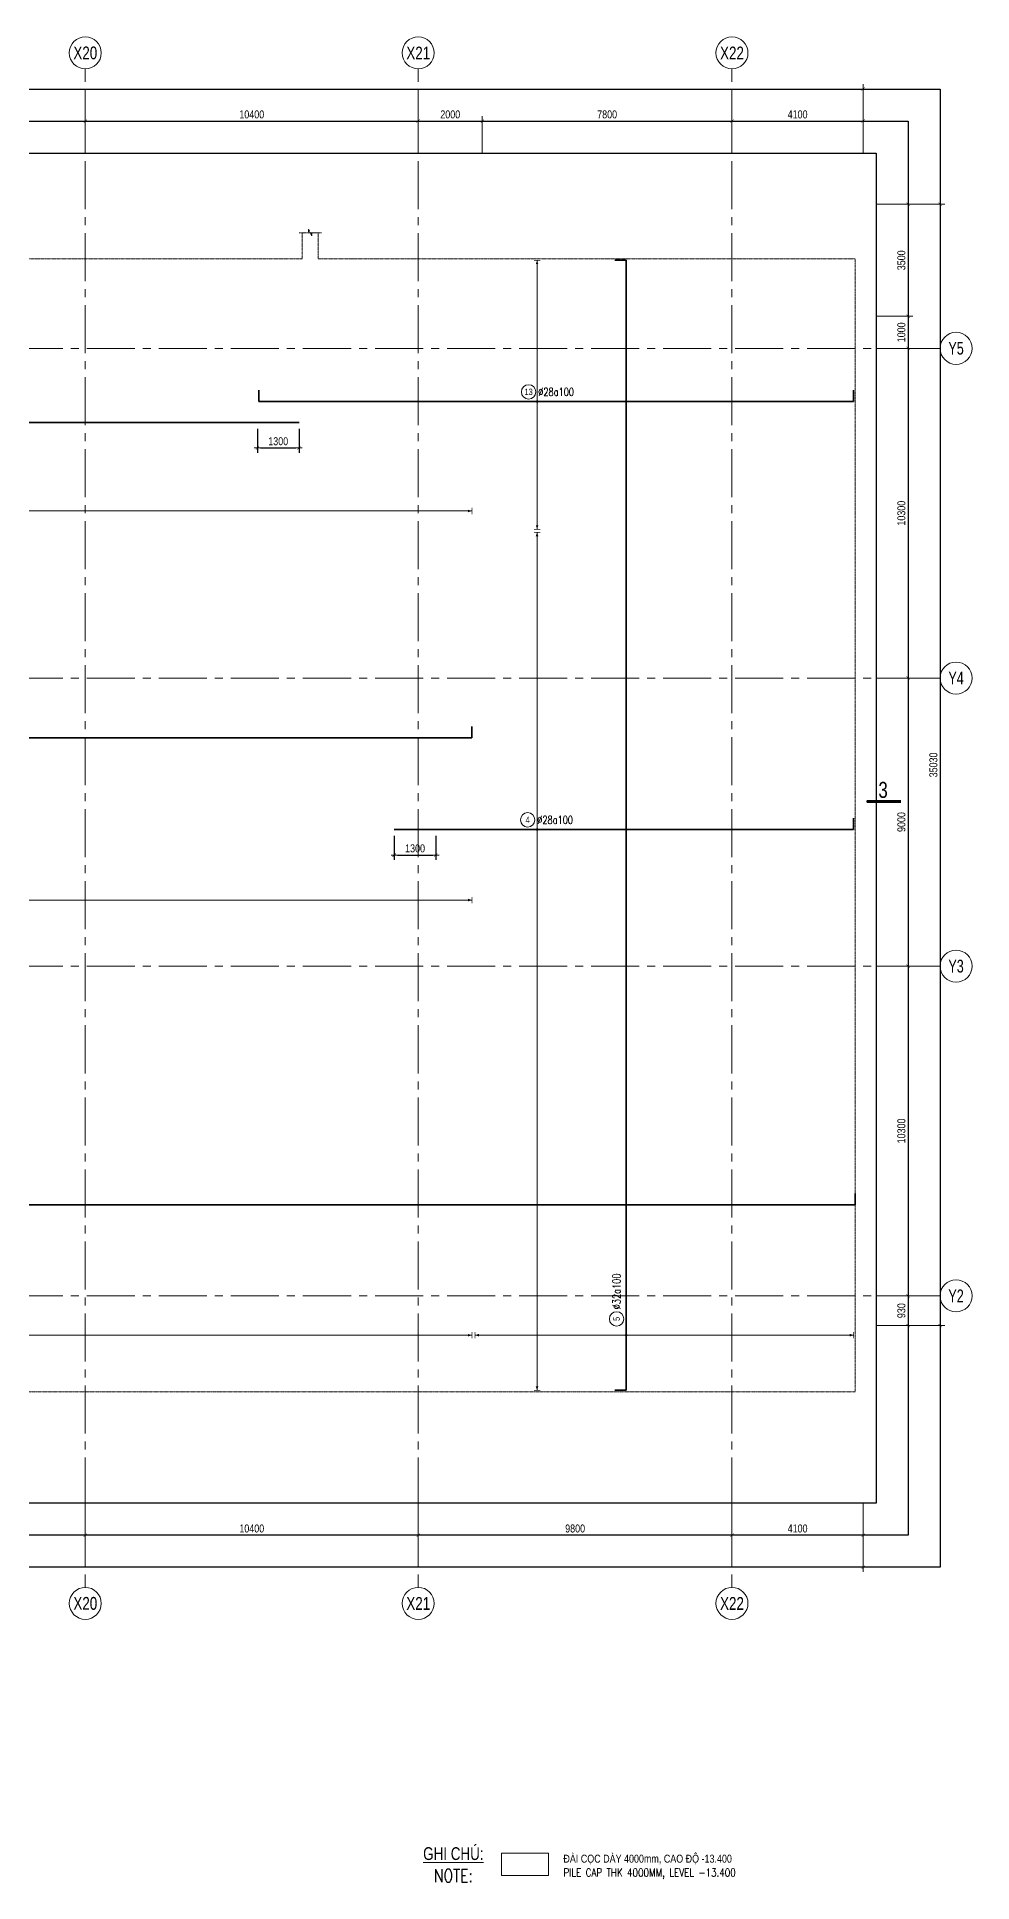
# Model space of a CAD drawing. Header units: millimetres. Extents: x -134772 to 596971, y -129535 to 35703.
# Drawn here: x 293901 to 323113, y -45943 to 11704 of the extents above; entities that cross this region are included whole.
import ezdxf
from ezdxf.enums import TextEntityAlignment as Align

# ---------------------------------------------------------------- set-up
doc = ezdxf.new("R2010")
doc.units = ezdxf.units.MM
doc.header["$MEASUREMENT"] = 0
for name, pattern in [('DASHED2', [0.375, 0.25, -0.125]), ('HIDDEN', [0.375, 0.25, -0.125]), ('POD_Grid$0$CENTER2', [1.125, 0.75, -0.125, 0.125, -0.125])]:
    doc.linetypes.add(name, pattern=pattern)
doc.layers.get('Defpoints').update_dxf_attribs({"color": 252})
for name, color, linetype, lineweight in [('NDC_S_ANNO', 7, 'Continuous', 20), ('NDC_S_CONTINUOUS', 3, 'Continuous', 20), ('NDC_S_DIM', 1, 'Continuous', 9), ('NDC_S_ENG TITLE', 3, 'Continuous', 20), ('NDC_S_REBAR', 4, 'Continuous', 35), ('NDC_S_SLAB', 2, 'Continuous', 18), ('NDC_S_TEXT SYMBOL', 7, 'Continuous', 20), ('NDC_S_VN TEXT', 7, 'Continuous', 9), ('NDC_S_VN TITLE', 6, 'Continuous', 9), ('POD_Grid$0$NDC_S_AXIS', 5, 'POD_Grid$0$CENTER2', 13), ('POD_Grid$0$NDC_S_SYMBOL', 1, 'Continuous', 15), ('POD_Grid$0$NDC_S_TEXT SYMBOL', 7, 'Continuous', 20)]:
    doc.layers.add(name, color=color, linetype=linetype, lineweight=lineweight)
doc.styles.add('ARIAL', font='arial.ttf', dxfattribs={"width": 0.8})
doc.styles.add('NDC_ANNO', font='', dxfattribs={"width": 0.8})
doc.styles.add('NDC_ARIAL', font='arial.ttf', dxfattribs={"width": 0.8})
doc.styles.add('NDC_EN TXT', font='romans.shx', dxfattribs={"width": 0.8})
doc.styles.add('NDC_ROMANS', font='romans.shx', dxfattribs={"width": 0.8})
doc.styles.add('POD_Grid$0$NDC_ANNO', font='', dxfattribs={"width": 0.8})
doc.styles.get('NDC_ANNO').set_extended_font_data('Dotum')
doc.styles.get('POD_Grid$0$NDC_ANNO').set_extended_font_data('Dotum')
doc.dimstyles.new('NDC_1-100', dxfattribs={"dimscale": 100, "dimtxt": 2.5, "dimasz": 1, "dimexe": 1.5, "dimexo": 0, "dimgap": 0.8, "dimtad": 1, "dimdec": 0, "dimdsep": 46, "dimtxsty": 'NDC_ARIAL', "dimblk": 'DIMMARK', "dimcen": 49999.938995, "dimdle": 1.5, "dimclrd": 1, "dimclre": 1, "dimclrt": 3, "dimadec": 0, "dimazin": 0, "dimtfac": 1, "dimtdec": 0, "dimtix": 1, "dimtmove": 2, "dimatfit": 3, "dimfxl": 1, "dimarcsym": 0})

# ---------------------------------------------------------------- blocks, each defined once
blk = doc.blocks.new('*U51')
at = {"layer": 'POD_Grid$0$NDC_S_SYMBOL'}
blk.add_line((0, 5), (0, 9), dxfattribs=at)
blk.add_circle((0, 0), 5, dxfattribs=at)
at = {"layer": 'POD_Grid$0$NDC_S_TEXT SYMBOL', "color": 7, "style": 'POD_Grid$0$NDC_ANNO', "width": 0.8}
blk.add_attdef('GRID', text='', height=4, dxfattribs=at).set_placement((0, 0), align=Align.MIDDLE)
blk = doc.blocks.new('*U52')
at = {"layer": 'POD_Grid$0$NDC_S_SYMBOL'}
blk.add_line((5, 0), (9, 0), dxfattribs=at)
blk.add_circle((0, 0), 5, dxfattribs=at)
at = {"layer": 'POD_Grid$0$NDC_S_TEXT SYMBOL', "color": 7, "style": 'POD_Grid$0$NDC_ANNO', "width": 0.8}
blk.add_attdef('GRID', text='', height=4, rotation=270, dxfattribs=at).set_placement((0, 0), align=Align.MIDDLE)
blk = doc.blocks.new('DIMMARK')
at = {"layer": 'NDC_S_DIM', "color": 1}
blk.add_line((-1.5, 0), (1, 0), dxfattribs=at)
at = {"layer": 'NDC_S_DIM', "color": 2, "const_width": 0.15}
blk.add_lwpolyline([(-0.5, -0.5), (0.5, 0.5)], dxfattribs=at)
blk = doc.blocks.new('*D553')
at = {"layer": 'Defpoints', "color": 0, "transparency": 16777216}
for p in [(29900, -5549), (40300, -5549), (40300, -6549)]:
    blk.add_point(p, dxfattribs=at)
at = {"layer": 'NDC_S_DIM', "color": 1, "lineweight": -2, "transparency": 16777216}
for p, q in [((29900, -5549), (29900, -6699)), ((40300, -5549), (40300, -6699)), ((30000, -6549), (40200, -6549))]:
    blk.add_line(p, q, dxfattribs=at)
at = {"layer": 'NDC_S_DIM', "color": 1, "lineweight": -2, "transparency": 16777216, "xscale": 100, "yscale": 100, "zscale": 100, "rotation": 180}
blk.add_blockref('DIMMARK', (29900, -6549), dxfattribs=at)
at = {"layer": 'NDC_S_DIM', "color": 1, "lineweight": -2, "transparency": 16777216, "xscale": 100, "yscale": 100, "zscale": 100}
blk.add_blockref('DIMMARK', (40300, -6549), dxfattribs=at)
at = {"layer": 'NDC_S_DIM', "color": 3, "transparency": 16777216, "insert": (35100, -6341), "char_height": 250, "attachment_point": 5, "style": 'NDC_ARIAL'}
blk.add_mtext('10400', dxfattribs=at)
blk = doc.blocks.new('*D554')
at = {"layer": 'Defpoints', "color": 0, "transparency": 16777216}
for p in [(40300, -5549), (50700, -5549), (50700, -6549)]:
    blk.add_point(p, dxfattribs=at)
at = {"layer": 'NDC_S_DIM', "color": 1, "lineweight": -2, "transparency": 16777216}
for p, q in [((40300, -5549), (40300, -6699)), ((50700, -5549), (50700, -6699)), ((40400, -6549), (50600, -6549))]:
    blk.add_line(p, q, dxfattribs=at)
at = {"layer": 'NDC_S_DIM', "color": 1, "lineweight": -2, "transparency": 16777216, "xscale": 100, "yscale": 100, "zscale": 100, "rotation": 180}
blk.add_blockref('DIMMARK', (40300, -6549), dxfattribs=at)
at = {"layer": 'NDC_S_DIM', "color": 1, "lineweight": -2, "transparency": 16777216, "xscale": 100, "yscale": 100, "zscale": 100}
blk.add_blockref('DIMMARK', (50700, -6549), dxfattribs=at)
at = {"layer": 'NDC_S_DIM', "color": 3, "transparency": 16777216, "insert": (45500, -6341), "char_height": 250, "attachment_point": 5, "style": 'NDC_ARIAL'}
blk.add_mtext('10400', dxfattribs=at)
blk = doc.blocks.new('*D555')
at = {"layer": 'Defpoints', "color": 0, "transparency": 16777216}
for p in [(50700, -5549), (60500, -5549), (60500, -6549)]:
    blk.add_point(p, dxfattribs=at)
at = {"layer": 'NDC_S_DIM', "color": 1, "lineweight": -2, "transparency": 16777216}
for p, q in [((50700, -5549), (50700, -6699)), ((60500, -5549), (60500, -6699)), ((50800, -6549), (60400, -6549))]:
    blk.add_line(p, q, dxfattribs=at)
at = {"layer": 'NDC_S_DIM', "color": 1, "lineweight": -2, "transparency": 16777216, "xscale": 100, "yscale": 100, "zscale": 100, "rotation": 180}
blk.add_blockref('DIMMARK', (50700, -6549), dxfattribs=at)
at = {"layer": 'NDC_S_DIM', "color": 1, "lineweight": -2, "transparency": 16777216, "xscale": 100, "yscale": 100, "zscale": 100}
blk.add_blockref('DIMMARK', (60500, -6549), dxfattribs=at)
at = {"layer": 'NDC_S_DIM', "color": 3, "transparency": 16777216, "insert": (55600, -6341), "char_height": 250, "attachment_point": 5, "style": 'NDC_ARIAL'}
blk.add_mtext('9800', dxfattribs=at)
blk = doc.blocks.new('*D556')
at = {"layer": 'Defpoints', "color": 0, "transparency": 16777216}
for p in [(60500, -5549), (64600, -5549), (64600, -6549)]:
    blk.add_point(p, dxfattribs=at)
at = {"layer": 'NDC_S_DIM', "color": 1, "lineweight": -2, "transparency": 16777216}
for p, q in [((60500, -5549), (60500, -6699)), ((64600, -5549), (64600, -6699)), ((60600, -6549), (64500, -6549))]:
    blk.add_line(p, q, dxfattribs=at)
at = {"layer": 'NDC_S_DIM', "color": 1, "lineweight": -2, "transparency": 16777216, "xscale": 100, "yscale": 100, "zscale": 100, "rotation": 180}
blk.add_blockref('DIMMARK', (60500, -6549), dxfattribs=at)
at = {"layer": 'NDC_S_DIM', "color": 1, "lineweight": -2, "transparency": 16777216, "xscale": 100, "yscale": 100, "zscale": 100}
blk.add_blockref('DIMMARK', (64600, -6549), dxfattribs=at)
at = {"layer": 'NDC_S_DIM', "color": 3, "transparency": 16777216, "insert": (62550, -6341), "char_height": 250, "attachment_point": 5, "style": 'NDC_ARIAL'}
blk.add_mtext('4100', dxfattribs=at)
blk = doc.blocks.new('*D557')
at = {"layer": 'Defpoints', "color": 0, "transparency": 16777216}
for p in [(0, -5549), (64600, -5549), (64600, -7549)]:
    blk.add_point(p, dxfattribs=at)
at = {"layer": 'NDC_S_DIM', "color": 1, "lineweight": -2, "transparency": 16777216}
for p, q in [((0, -5549), (0, -7699)), ((64600, -5549), (64600, -7699)), ((100, -7549), (64500, -7549))]:
    blk.add_line(p, q, dxfattribs=at)
at = {"layer": 'NDC_S_DIM', "color": 1, "lineweight": -2, "transparency": 16777216, "xscale": 100, "yscale": 100, "zscale": 100, "rotation": 180}
blk.add_blockref('DIMMARK', (0, -7549), dxfattribs=at)
at = {"layer": 'NDC_S_DIM', "color": 1, "lineweight": -2, "transparency": 16777216, "xscale": 100, "yscale": 100, "zscale": 100}
blk.add_blockref('DIMMARK', (64600, -7549), dxfattribs=at)
at = {"layer": 'NDC_S_DIM', "color": 3, "transparency": 16777216, "insert": (32300, -7341), "char_height": 250, "attachment_point": 5, "style": 'NDC_ARIAL'}
blk.add_mtext('64600', dxfattribs=at)
blk = doc.blocks.new('*D562')
at = {"layer": 'Defpoints', "color": 0, "transparency": 16777216}
for p in [(40300, 37630), (29900, 36630), (40300, 36630)]:
    blk.add_point(p, dxfattribs=at)
at = {"layer": 'NDC_S_DIM', "color": 1, "lineweight": -2, "transparency": 16777216}
for p, q in [((29900, 36630), (29900, 37780)), ((30000, 37630), (40200, 37630)), ((40300, 36630), (40300, 37780))]:
    blk.add_line(p, q, dxfattribs=at)
at = {"layer": 'NDC_S_DIM', "color": 1, "lineweight": -2, "transparency": 16777216, "xscale": 100, "yscale": 100, "zscale": 100, "rotation": 180}
blk.add_blockref('DIMMARK', (29900, 37630), dxfattribs=at)
at = {"layer": 'NDC_S_DIM', "color": 1, "lineweight": -2, "transparency": 16777216, "xscale": 100, "yscale": 100, "zscale": 100}
blk.add_blockref('DIMMARK', (40300, 37630), dxfattribs=at)
at = {"layer": 'NDC_S_DIM', "color": 3, "transparency": 16777216, "insert": (35100, 37837), "char_height": 250, "attachment_point": 5, "style": 'NDC_ARIAL'}
blk.add_mtext('10400', dxfattribs=at)
blk = doc.blocks.new('*D563')
at = {"layer": 'Defpoints', "color": 0, "transparency": 16777216}
for p in [(50700, 37630), (40300, 36630), (50700, 36630)]:
    blk.add_point(p, dxfattribs=at)
at = {"layer": 'NDC_S_DIM', "color": 1, "lineweight": -2, "transparency": 16777216}
for p, q in [((40300, 36630), (40300, 37780)), ((40400, 37630), (50600, 37630)), ((50700, 36630), (50700, 37780))]:
    blk.add_line(p, q, dxfattribs=at)
at = {"layer": 'NDC_S_DIM', "color": 1, "lineweight": -2, "transparency": 16777216, "xscale": 100, "yscale": 100, "zscale": 100, "rotation": 180}
blk.add_blockref('DIMMARK', (40300, 37630), dxfattribs=at)
at = {"layer": 'NDC_S_DIM', "color": 1, "lineweight": -2, "transparency": 16777216, "xscale": 100, "yscale": 100, "zscale": 100}
blk.add_blockref('DIMMARK', (50700, 37630), dxfattribs=at)
at = {"layer": 'NDC_S_DIM', "color": 3, "transparency": 16777216, "insert": (45500, 37837), "char_height": 250, "attachment_point": 5, "style": 'NDC_ARIAL'}
blk.add_mtext('10400', dxfattribs=at)
blk = doc.blocks.new('*D564')
at = {"layer": 'Defpoints', "color": 0, "transparency": 16777216}
for p in [(52700, 37630), (50700, 36630), (52700, 36630)]:
    blk.add_point(p, dxfattribs=at)
at = {"layer": 'NDC_S_DIM', "color": 1, "lineweight": -2, "transparency": 16777216}
for p, q in [((50700, 36630), (50700, 37780)), ((50800, 37630), (52600, 37630)), ((52700, 36630), (52700, 37780))]:
    blk.add_line(p, q, dxfattribs=at)
at = {"layer": 'NDC_S_DIM', "color": 1, "lineweight": -2, "transparency": 16777216, "xscale": 100, "yscale": 100, "zscale": 100, "rotation": 180}
blk.add_blockref('DIMMARK', (50700, 37630), dxfattribs=at)
at = {"layer": 'NDC_S_DIM', "color": 1, "lineweight": -2, "transparency": 16777216, "xscale": 100, "yscale": 100, "zscale": 100}
blk.add_blockref('DIMMARK', (52700, 37630), dxfattribs=at)
at = {"layer": 'NDC_S_DIM', "color": 3, "transparency": 16777216, "insert": (51700, 37837), "char_height": 250, "attachment_point": 5, "style": 'NDC_ARIAL'}
blk.add_mtext('2000', dxfattribs=at)
blk = doc.blocks.new('*D565')
at = {"layer": 'Defpoints', "color": 0, "transparency": 16777216}
for p in [(64600, 37630), (60500, 36630), (64600, 36630)]:
    blk.add_point(p, dxfattribs=at)
at = {"layer": 'NDC_S_DIM', "color": 1, "lineweight": -2, "transparency": 16777216}
for p, q in [((60500, 36630), (60500, 37780)), ((60600, 37630), (64500, 37630)), ((64600, 36630), (64600, 37780))]:
    blk.add_line(p, q, dxfattribs=at)
at = {"layer": 'NDC_S_DIM', "color": 1, "lineweight": -2, "transparency": 16777216, "xscale": 100, "yscale": 100, "zscale": 100, "rotation": 180}
blk.add_blockref('DIMMARK', (60500, 37630), dxfattribs=at)
at = {"layer": 'NDC_S_DIM', "color": 1, "lineweight": -2, "transparency": 16777216, "xscale": 100, "yscale": 100, "zscale": 100}
blk.add_blockref('DIMMARK', (64600, 37630), dxfattribs=at)
at = {"layer": 'NDC_S_DIM', "color": 3, "transparency": 16777216, "insert": (62550, 37837), "char_height": 250, "attachment_point": 5, "style": 'NDC_ARIAL'}
blk.add_mtext('4100', dxfattribs=at)
blk = doc.blocks.new('*D566')
at = {"layer": 'Defpoints', "color": 0, "transparency": 16777216}
for p in [(64600, 38630), (0, 36630), (64600, 36630)]:
    blk.add_point(p, dxfattribs=at)
at = {"layer": 'NDC_S_DIM', "color": 1, "lineweight": -2, "transparency": 16777216}
for p, q in [((0, 36630), (0, 38780)), ((100, 38630), (64500, 38630)), ((64600, 36630), (64600, 38780))]:
    blk.add_line(p, q, dxfattribs=at)
at = {"layer": 'NDC_S_DIM', "color": 1, "lineweight": -2, "transparency": 16777216, "xscale": 100, "yscale": 100, "zscale": 100, "rotation": 180}
blk.add_blockref('DIMMARK', (0, 38630), dxfattribs=at)
at = {"layer": 'NDC_S_DIM', "color": 1, "lineweight": -2, "transparency": 16777216, "xscale": 100, "yscale": 100, "zscale": 100}
blk.add_blockref('DIMMARK', (64600, 38630), dxfattribs=at)
at = {"layer": 'NDC_S_DIM', "color": 3, "transparency": 16777216, "insert": (32300, 38837), "char_height": 250, "attachment_point": 5, "style": 'NDC_ARIAL'}
blk.add_mtext('64600', dxfattribs=at)
blk = doc.blocks.new('*D575')
at = {"layer": 'Defpoints', "color": 0, "transparency": 16777216}
for p in [(65000, 930), (66000, 930), (65000, 0)]:
    blk.add_point(p, dxfattribs=at)
at = {"layer": 'NDC_S_DIM', "color": 1, "lineweight": -2, "transparency": 16777216}
for p, q in [((65000, 930), (66150, 930)), ((66000, 100), (66000, 830)), ((65000, 0), (66150, 0))]:
    blk.add_line(p, q, dxfattribs=at)
at = {"layer": 'NDC_S_DIM', "color": 1, "lineweight": -2, "transparency": 16777216, "xscale": 100, "yscale": 100, "zscale": 100}
for p, rotation in [((66000, 930), 90), ((66000, 0), 270)]:
    blk.add_blockref('DIMMARK', p, dxfattribs=dict(at, rotation=rotation))
at = {"layer": 'NDC_S_DIM', "color": 3, "transparency": 16777216, "insert": (65792, 465), "char_height": 250, "attachment_point": 5, "rotation": 90, "style": 'NDC_ARIAL'}
blk.add_mtext('930', dxfattribs=at)
blk = doc.blocks.new('*D576')
at = {"layer": 'Defpoints', "color": 0, "transparency": 16777216}
for p in [(65000, 11230), (66000, 11230), (65000, 930)]:
    blk.add_point(p, dxfattribs=at)
at = {"layer": 'NDC_S_DIM', "color": 1, "lineweight": -2, "transparency": 16777216}
for p, q in [((65000, 11230), (66150, 11230)), ((66000, 1030), (66000, 11130)), ((65000, 930), (66150, 930))]:
    blk.add_line(p, q, dxfattribs=at)
at = {"layer": 'NDC_S_DIM', "color": 1, "lineweight": -2, "transparency": 16777216, "xscale": 100, "yscale": 100, "zscale": 100}
for p, rotation in [((66000, 11230), 90), ((66000, 930), 270)]:
    blk.add_blockref('DIMMARK', p, dxfattribs=dict(at, rotation=rotation))
at = {"layer": 'NDC_S_DIM', "color": 3, "transparency": 16777216, "insert": (65792, 6080), "char_height": 250, "attachment_point": 5, "rotation": 90, "style": 'NDC_ARIAL'}
blk.add_mtext('10300', dxfattribs=at)
blk = doc.blocks.new('*D577')
at = {"layer": 'Defpoints', "color": 0, "transparency": 16777216}
for p in [(65000, 20230), (66000, 20230), (65000, 11230)]:
    blk.add_point(p, dxfattribs=at)
at = {"layer": 'NDC_S_DIM', "color": 1, "lineweight": -2, "transparency": 16777216}
for p, q in [((65000, 20230), (66150, 20230)), ((66000, 11330), (66000, 20130)), ((65000, 11230), (66150, 11230))]:
    blk.add_line(p, q, dxfattribs=at)
at = {"layer": 'NDC_S_DIM', "color": 1, "lineweight": -2, "transparency": 16777216, "xscale": 100, "yscale": 100, "zscale": 100}
for p, rotation in [((66000, 20230), 90), ((66000, 11230), 270)]:
    blk.add_blockref('DIMMARK', p, dxfattribs=dict(at, rotation=rotation))
at = {"layer": 'NDC_S_DIM', "color": 3, "transparency": 16777216, "insert": (65792, 15730), "char_height": 250, "attachment_point": 5, "rotation": 90, "style": 'NDC_ARIAL'}
blk.add_mtext('9000', dxfattribs=at)
blk = doc.blocks.new('*D578')
at = {"layer": 'Defpoints', "color": 0, "transparency": 16777216}
for p in [(65000, 30530), (66000, 30530), (65000, 20230)]:
    blk.add_point(p, dxfattribs=at)
at = {"layer": 'NDC_S_DIM', "color": 1, "lineweight": -2, "transparency": 16777216}
for p, q in [((65000, 30530), (66150, 30530)), ((66000, 20330), (66000, 30430)), ((65000, 20230), (66150, 20230))]:
    blk.add_line(p, q, dxfattribs=at)
at = {"layer": 'NDC_S_DIM', "color": 1, "lineweight": -2, "transparency": 16777216, "xscale": 100, "yscale": 100, "zscale": 100}
for p, rotation in [((66000, 30530), 90), ((66000, 20230), 270)]:
    blk.add_blockref('DIMMARK', p, dxfattribs=dict(at, rotation=rotation))
at = {"layer": 'NDC_S_DIM', "color": 3, "transparency": 16777216, "insert": (65792, 25380), "char_height": 250, "attachment_point": 5, "rotation": 90, "style": 'NDC_ARIAL'}
blk.add_mtext('10300', dxfattribs=at)
blk = doc.blocks.new('*D579')
at = {"layer": 'Defpoints', "color": 0, "transparency": 16777216}
for p in [(65000, 31530), (66000, 31530), (65000, 30530)]:
    blk.add_point(p, dxfattribs=at)
at = {"layer": 'NDC_S_DIM', "color": 1, "lineweight": -2, "transparency": 16777216}
for p, q in [((65000, 31530), (66150, 31530)), ((66000, 30630), (66000, 31430)), ((65000, 30530), (66150, 30530))]:
    blk.add_line(p, q, dxfattribs=at)
at = {"layer": 'NDC_S_DIM', "color": 1, "lineweight": -2, "transparency": 16777216, "xscale": 100, "yscale": 100, "zscale": 100}
for p, rotation in [((66000, 31530), 90), ((66000, 30530), 270)]:
    blk.add_blockref('DIMMARK', p, dxfattribs=dict(at, rotation=rotation))
at = {"layer": 'NDC_S_DIM', "color": 3, "transparency": 16777216, "insert": (65792, 31030), "char_height": 250, "attachment_point": 5, "rotation": 90, "style": 'NDC_ARIAL'}
blk.add_mtext('1000', dxfattribs=at)
blk = doc.blocks.new('*D580')
at = {"layer": 'Defpoints', "color": 0, "transparency": 16777216}
for p in [(65000, 35030), (66000, 35030), (65000, 31530)]:
    blk.add_point(p, dxfattribs=at)
at = {"layer": 'NDC_S_DIM', "color": 1, "lineweight": -2, "transparency": 16777216}
for p, q in [((65000, 35030), (66150, 35030)), ((66000, 31630), (66000, 34930)), ((65000, 31530), (66150, 31530))]:
    blk.add_line(p, q, dxfattribs=at)
at = {"layer": 'NDC_S_DIM', "color": 1, "lineweight": -2, "transparency": 16777216, "xscale": 100, "yscale": 100, "zscale": 100}
for p, rotation in [((66000, 35030), 90), ((66000, 31530), 270)]:
    blk.add_blockref('DIMMARK', p, dxfattribs=dict(at, rotation=rotation))
at = {"layer": 'NDC_S_DIM', "color": 3, "transparency": 16777216, "insert": (65792, 33280), "char_height": 250, "attachment_point": 5, "rotation": 90, "style": 'NDC_ARIAL'}
blk.add_mtext('3500', dxfattribs=at)
blk = doc.blocks.new('*D581')
at = {"layer": 'Defpoints', "color": 0, "transparency": 16777216}
for p in [(65000, 35030), (67000, 35030), (65000, 0)]:
    blk.add_point(p, dxfattribs=at)
at = {"layer": 'NDC_S_DIM', "color": 1, "lineweight": -2, "transparency": 16777216}
for p, q in [((65000, 35030), (67150, 35030)), ((67000, 100), (67000, 34930)), ((65000, 0), (67150, 0))]:
    blk.add_line(p, q, dxfattribs=at)
at = {"layer": 'NDC_S_DIM', "color": 1, "lineweight": -2, "transparency": 16777216, "xscale": 100, "yscale": 100, "zscale": 100}
for p, rotation in [((67000, 35030), 90), ((67000, 0), 270)]:
    blk.add_blockref('DIMMARK', p, dxfattribs=dict(at, rotation=rotation))
at = {"layer": 'NDC_S_DIM', "color": 3, "transparency": 16777216, "insert": (66792, 17515), "char_height": 250, "attachment_point": 5, "rotation": 90, "style": 'NDC_ARIAL'}
blk.add_mtext('35030', dxfattribs=at)
blk = doc.blocks.new('*D582')
at = {"layer": 'Defpoints', "color": 0, "transparency": 16777216}
for p in [(60500, 37630), (52700, 36630), (60500, 36630)]:
    blk.add_point(p, dxfattribs=at)
at = {"layer": 'NDC_S_DIM', "color": 1, "lineweight": -2, "transparency": 16777216}
for p, q in [((52700, 36630), (52700, 37780)), ((52800, 37630), (60400, 37630)), ((60500, 36630), (60500, 37780))]:
    blk.add_line(p, q, dxfattribs=at)
at = {"layer": 'NDC_S_DIM', "color": 1, "lineweight": -2, "transparency": 16777216, "xscale": 100, "yscale": 100, "zscale": 100, "rotation": 180}
blk.add_blockref('DIMMARK', (52700, 37630), dxfattribs=at)
at = {"layer": 'NDC_S_DIM', "color": 1, "lineweight": -2, "transparency": 16777216, "xscale": 100, "yscale": 100, "zscale": 100}
blk.add_blockref('DIMMARK', (60500, 37630), dxfattribs=at)
at = {"layer": 'NDC_S_DIM', "color": 3, "transparency": 16777216, "insert": (56600, 37837), "char_height": 250, "attachment_point": 5, "style": 'NDC_ARIAL'}
blk.add_mtext('7800', dxfattribs=at)
blk = doc.blocks.new('*U275')
at = {"layer": 'NDC_S_ANNO', "color": 0, "linetype": 'ByBlock', "lineweight": -2}
blk.add_line((-4.36, 0), (1, 0), dxfattribs=at)
at = {"layer": 'NDC_S_ANNO', "ltscale": 0.005, "const_width": 0.5}
blk.add_lwpolyline([(1, 0), (-4.36, 0)], dxfattribs=at)
at = {"layer": 'NDC_S_TEXT SYMBOL', "linetype": 'ByBlock', "lineweight": -2, "style": 'NDC_ANNO', "width": 0.8}
blk.add_attdef('DETAIL', text='', height=2.5, dxfattribs=at).set_placement((-1.05, 1.82), align=Align.MIDDLE_RIGHT)
blk = doc.blocks.new('*U1000')
at = {"layer": 'NDC_S_DIM', "color": 8}
blk.add_line((-2.99, 0), (-2.99, -167.1), dxfattribs=at)
blk.add_lwpolyline([(-3.99, -167.1, 0.2, 0.2, 0), (-1.99, -167.1, 0, 0, 0)], format="xyseb", dxfattribs=at)
blk.add_solid([(-3.39, -165.9), (-2.99, -167.1), (-2.59, -165.9)], dxfattribs=at)
at = {"layer": 'NDC_S_VN TEXT', "style": 'ARIAL', "width": 0.8}
blk.add_attdef('KHT', text='', height=2, dxfattribs=at).set_placement((2.1, 3), align=Align.MIDDLE_CENTER)
at = {"layer": 'NDC_S_VN TEXT', "color": 3, "style": 'NDC_EN TXT', "width": 0.75}
blk.add_attdef('DKT', (5.1, 1.75), '', height=2.5, dxfattribs=at)
blk = doc.blocks.new('*U1005')
at = {"layer": 'NDC_S_DIM', "color": 8}
blk.add_line((-2.99, 0), (-2.99, -202.22), dxfattribs=at)
blk.add_lwpolyline([(-3.99, -202.22, 0.2, 0.2, 0), (-1.99, -202.22, 0, 0, 0)], format="xyseb", dxfattribs=at)
blk.add_solid([(-3.39, -201.02), (-2.99, -202.22), (-2.59, -201.02)], dxfattribs=at)
at = {"layer": 'NDC_S_VN TEXT', "style": 'ARIAL', "width": 0.8}
blk.add_attdef('KHT', text='', height=2, dxfattribs=at).set_placement((2.1, 3), align=Align.MIDDLE_CENTER)
at = {"layer": 'NDC_S_VN TEXT', "color": 3, "style": 'NDC_EN TXT', "width": 0.75}
blk.add_attdef('DKT', (5.1, 1.75), '', height=2.5, dxfattribs=at)
blk = doc.blocks.new('*U1006')
at = {"ltscale": 500}
for p, q in [((0, 0), (362.14, 0)), ((362.14, 0), (362.14, 3.5))]:
    blk.add_line(p, q, dxfattribs=at)
at = {"layer": 'NDC_S_VN TEXT', "style": 'ARIAL', "width": 0.8}
blk.add_attdef('KHT', text='', height=2, dxfattribs=at).set_placement((-5.93, 3), align=Align.MIDDLE_CENTER)
at = {"layer": 'NDC_S_VN TEXT', "color": 3, "style": 'NDC_EN TXT', "width": 0.75}
blk.add_attdef('DKT', (-2.93, 1.75), '', height=2.5, dxfattribs=at)
blk = doc.blocks.new('*U1007')
h = blk.add_hatch(color=6)
edge = h.paths.add_edge_path()
edge.add_arc((-2.99, 0), 0.3, 0, 360)
at = {"ltscale": 500}
for p, q in [((0, 0), (-76.85, 0)), ((-76.85, 0), (-76.85, 0)), ((0, 0), (109.4, 0)), ((109.4, 0), (109.4, 0))]:
    blk.add_line(p, q, dxfattribs=at)
at = {"layer": 'NDC_S_DIM', "color": 8}
for q in [(-2.99, 50.62), (-2.99, -33.37)]:
    blk.add_line((-2.99, 0), q, dxfattribs=at)
for points in [[(-3.99, 50.62, 0.2, 0.2, 0), (-1.99, 50.62, 0, 0, 0)], [(-3.99, -33.37, 0.2, 0.2, 0), (-1.99, -33.37, 0, 0, 0)]]:
    blk.add_lwpolyline(points, format="xyseb", dxfattribs=at)
at = {"layer": 'NDC_S_DIM'}
blk.add_circle((-5.63, 3), 2.25, dxfattribs=at)
at = {"layer": 'NDC_S_DIM', "color": 6}
blk.add_circle((-2.99, 0), 0.3, dxfattribs=at)
at = {"layer": 'NDC_S_DIM', "color": 8}
for points in [[(-3.39, 49.42), (-2.99, 50.62), (-2.59, 49.42)], [(-3.39, -32.17), (-2.99, -33.37), (-2.59, -32.17)]]:
    blk.add_solid(points, dxfattribs=at)
at = {"layer": 'NDC_S_VN TEXT', "style": 'ARIAL', "width": 0.8}
blk.add_attdef('KHT', text='', height=2, dxfattribs=at).set_placement((-5.63, 3), align=Align.MIDDLE_CENTER)
at = {"layer": 'NDC_S_VN TEXT', "color": 3, "style": 'NDC_EN TXT', "width": 0.75}
blk.add_attdef('DKT', (-2.63, 1.75), '', height=2.5, dxfattribs=at)
blk = doc.blocks.new('*U1008')
h = blk.add_hatch(color=6)
edge = h.paths.add_edge_path()
edge.add_arc((-2.99, 0), 0.3, 0, 360)
at = {"ltscale": 500}
for p, q in [((-20.19, 0), (-20.19, 3.5)), ((0, 0), (-20.19, 0)), ((0, 0), (332.82, 0)), ((332.82, 0), (332.82, 3.5))]:
    blk.add_line(p, q, dxfattribs=at)
at = {"layer": 'NDC_S_DIM', "color": 8}
for q in [(-2.99, 47.2), (-2.99, -71.05)]:
    blk.add_line((-2.99, 0), q, dxfattribs=at)
for points in [[(-3.99, 47.2, 0.2, 0.2, 0), (-1.99, 47.2, 0, 0, 0)], [(-3.99, -71.05, 0.2, 0.2, 0), (-1.99, -71.05, 0, 0, 0)]]:
    blk.add_lwpolyline(points, format="xyseb", dxfattribs=at)
at = {"layer": 'NDC_S_DIM', "color": 6}
blk.add_circle((-2.99, 0), 0.3, dxfattribs=at)
at = {"layer": 'NDC_S_DIM'}
blk.add_circle((2.1, 3), 2.25, dxfattribs=at)
at = {"layer": 'NDC_S_DIM', "color": 8}
for points in [[(-3.39, 46), (-2.99, 47.2), (-2.59, 46)], [(-3.39, -69.85), (-2.99, -71.05), (-2.59, -69.85)]]:
    blk.add_solid(points, dxfattribs=at)
at = {"layer": 'NDC_S_VN TEXT', "style": 'ARIAL', "width": 0.8}
blk.add_attdef('KHT', text='', height=2, dxfattribs=at).set_placement((2.1, 3), align=Align.MIDDLE_CENTER)
at = {"layer": 'NDC_S_VN TEXT', "color": 3, "style": 'NDC_EN TXT', "width": 0.75}
blk.add_attdef('DKT', (5.1, 1.75), '', height=2.5, dxfattribs=at)
blk = doc.blocks.new('*U1041')
h = blk.add_hatch(color=6)
edge = h.paths.add_edge_path()
edge.add_arc((-2.99, 0), 0.3, 0, 360)
at = {"ltscale": 500}
for p, q in [((0, 0), (-47.6, 0)), ((-47.6, 0), (-47.6, 0)), ((0, 0), (95.9, 0)), ((95.9, 0), (95.9, 3.5))]:
    blk.add_line(p, q, dxfattribs=at)
at = {"layer": 'NDC_S_DIM', "color": 8}
for q in [(-2.99, 92.81), (-2.99, -175.19)]:
    blk.add_line((-2.99, 0), q, dxfattribs=at)
for points in [[(-3.99, 92.81, 0.2, 0.2, 0), (-1.99, 92.81, 0, 0, 0)], [(-3.99, -175.19, 0.2, 0.2, 0), (-1.99, -175.19, 0, 0, 0)]]:
    blk.add_lwpolyline(points, format="xyseb", dxfattribs=at)
at = {"layer": 'NDC_S_DIM'}
blk.add_circle((-5.93, 3), 2.25, dxfattribs=at)
at = {"layer": 'NDC_S_DIM', "color": 6}
blk.add_circle((-2.99, 0), 0.3, dxfattribs=at)
at = {"layer": 'NDC_S_DIM', "color": 8}
for points in [[(-3.39, 91.61), (-2.99, 92.81), (-2.59, 91.61)], [(-3.39, -173.99), (-2.99, -175.19), (-2.59, -173.99)]]:
    blk.add_solid(points, dxfattribs=at)
at = {"layer": 'NDC_S_VN TEXT', "style": 'ARIAL', "width": 0.8}
blk.add_attdef('KHT', text='', height=2, dxfattribs=at).set_placement((-5.93, 3), align=Align.MIDDLE_CENTER)
at = {"layer": 'NDC_S_VN TEXT', "color": 3, "style": 'NDC_EN TXT', "width": 0.75}
blk.add_attdef('DKT', (-2.93, 1.75), '', height=2.5, dxfattribs=at)
blk = doc.blocks.new('*D1042')
at = {"layer": 'Defpoints', "color": 0, "transparency": 16777216}
for p in [(305063, -13257), (306363, -13257), (306363, -13857)]:
    blk.add_point(p, dxfattribs=at)
at = {"layer": 'NDC_S_DIM', "color": 1, "lineweight": -2, "transparency": 16777216}
for p, q in [((305063, -13257), (305063, -14007)), ((306363, -13257), (306363, -14007)), ((305163, -13857), (306263, -13857))]:
    blk.add_line(p, q, dxfattribs=at)
at = {"layer": 'NDC_S_DIM', "color": 1, "lineweight": -2, "transparency": 16777216, "xscale": 100, "yscale": 100, "zscale": 100, "rotation": 180}
blk.add_blockref('DIMMARK', (305063, -13857), dxfattribs=at)
at = {"layer": 'NDC_S_DIM', "color": 1, "lineweight": -2, "transparency": 16777216, "xscale": 100, "yscale": 100, "zscale": 100}
blk.add_blockref('DIMMARK', (306363, -13857), dxfattribs=at)
at = {"layer": 'NDC_S_DIM', "color": 3, "transparency": 16777216, "insert": (305713, -13649), "char_height": 250, "attachment_point": 5, "style": 'NDC_ARIAL'}
blk.add_mtext('1300', dxfattribs=at)
blk = doc.blocks.new('*U1043')
at = {"ltscale": 500}
for p, q in [((0, 0), (261.45, 0)), ((261.45, 0), (261.45, 3.5))]:
    blk.add_line(p, q, dxfattribs=at)
at = {"layer": 'NDC_S_VN TEXT', "style": 'ARIAL', "width": 0.8}
blk.add_attdef('KHT', text='', height=2, dxfattribs=at).set_placement((-5.63, 3), align=Align.MIDDLE_CENTER)
at = {"layer": 'NDC_S_VN TEXT', "color": 3, "style": 'NDC_EN TXT', "width": 0.75}
blk.add_attdef('DKT', (-2.63, 1.75), '', height=2.5, dxfattribs=at)
blk = doc.blocks.new('*D1045')
at = {"layer": 'Defpoints', "color": 0, "transparency": 16777216}
for p in [(300788, -538), (302088, -538), (302088, -1138)]:
    blk.add_point(p, dxfattribs=at)
at = {"layer": 'NDC_S_DIM', "color": 1, "lineweight": -2, "transparency": 16777216}
for p, q in [((300788, -538), (300788, -1288)), ((302088, -538), (302088, -1288)), ((300888, -1138), (301988, -1138))]:
    blk.add_line(p, q, dxfattribs=at)
at = {"layer": 'NDC_S_DIM', "color": 1, "lineweight": -2, "transparency": 16777216, "xscale": 100, "yscale": 100, "zscale": 100, "rotation": 180}
blk.add_blockref('DIMMARK', (300788, -1138), dxfattribs=at)
at = {"layer": 'NDC_S_DIM', "color": 1, "lineweight": -2, "transparency": 16777216, "xscale": 100, "yscale": 100, "zscale": 100}
blk.add_blockref('DIMMARK', (302088, -1138), dxfattribs=at)
at = {"layer": 'NDC_S_DIM', "color": 3, "transparency": 16777216, "insert": (301438, -930), "char_height": 250, "attachment_point": 5, "style": 'NDC_ARIAL'}
blk.add_mtext('1300', dxfattribs=at)
blk = doc.blocks.new('*U1046')
h = blk.add_hatch(color=6)
edge = h.paths.add_edge_path()
edge.add_arc((-2.99, 0), 0.3, 0, 360)
at = {"ltscale": 500}
for p, q in [((-89.85, 0), (-89.85, 3.5)), ((0, 0), (-89.85, 0)), ((0, 0), (95.9, 0)), ((95.9, 0), (95.9, 3.5))]:
    blk.add_line(p, q, dxfattribs=at)
at = {"layer": 'NDC_S_DIM', "color": 8}
for q in [(-2.99, 44.11), (-2.99, -39.89)]:
    blk.add_line((-2.99, 0), q, dxfattribs=at)
for points in [[(-3.99, 44.11, 0.2, 0.2, 0), (-1.99, 44.11, 0, 0, 0)], [(-3.99, -39.89, 0.2, 0.2, 0), (-1.99, -39.89, 0, 0, 0)]]:
    blk.add_lwpolyline(points, format="xyseb", dxfattribs=at)
at = {"layer": 'NDC_S_DIM'}
blk.add_circle((-5.63, 3), 2.25, dxfattribs=at)
at = {"layer": 'NDC_S_DIM', "color": 6}
blk.add_circle((-2.99, 0), 0.3, dxfattribs=at)
at = {"layer": 'NDC_S_DIM', "color": 8}
for points in [[(-3.39, 42.91), (-2.99, 44.11), (-2.59, 42.91)], [(-3.39, -38.69), (-2.99, -39.89), (-2.59, -38.69)]]:
    blk.add_solid(points, dxfattribs=at)
at = {"layer": 'NDC_S_VN TEXT', "style": 'ARIAL', "width": 0.8}
blk.add_attdef('KHT', text='', height=2, dxfattribs=at).set_placement((-5.63, 3), align=Align.MIDDLE_CENTER)
at = {"layer": 'NDC_S_VN TEXT', "color": 3, "style": 'NDC_EN TXT', "width": 0.75}
blk.add_attdef('DKT', (-2.63, 1.75), '', height=2.5, dxfattribs=at)
blk = doc.blocks.new('*U1050')
at = {"layer": 'NDC_S_DIM', "color": 8}
blk.add_line((-2.99, 0), (-2.99, -249.18), dxfattribs=at)
blk.add_lwpolyline([(-3.99, -249.18, 0.2, 0.2, 0), (-1.99, -249.18, 0, 0, 0)], format="xyseb", dxfattribs=at)
blk.add_solid([(-3.39, -247.98), (-2.99, -249.18), (-2.59, -247.98)], dxfattribs=at)
at = {"layer": 'NDC_S_VN TEXT', "style": 'ARIAL', "width": 0.8}
blk.add_attdef('KHT', text='', height=2, dxfattribs=at).set_placement((2.1, 3), align=Align.MIDDLE_CENTER)
at = {"layer": 'NDC_S_VN TEXT', "color": 3, "style": 'NDC_EN TXT', "width": 0.75}
blk.add_attdef('DKT', (5.1, 1.75), '', height=2.5, dxfattribs=at)
blk = doc.blocks.new('luoi truc hotel')
at = {"layer": 'Defpoints'}
for points in [[(-2400, 38629.6), (67000, 38629.6), (67000, -7549.1), (-2400, -7549.1)], [(-1400, 37629.6), (66000, 37629.6), (66000, -6549.1), (-1400, -6549.1)], [(-400, 36629.6), (65000, 36629.6), (65000, -5549.1), (-400, -5549.1)]]:
    blk.add_lwpolyline(points, close=True, dxfattribs=at)
at = {"layer": 'POD_Grid$0$NDC_S_AXIS', "ltscale": 2000}
for points in [[(40300, 38629.6), (40300, -7549.1)], [(50700, 38629.6), (50700, -7549.1)], [(60500, 38629.6), (60500, -7549.1)], [(-2400, 30530), (67000, 30530)], [(-2400, 20230), (67000, 20230)], [(-2400, 11230), (67000, 11230)], [(-2400, 930), (67000, 930)]]:
    blk.add_lwpolyline(points, dxfattribs=at)
at = {"layer": 'POD_Grid$0$NDC_S_AXIS'}
ref = blk.add_blockref('*U51', (40300, 39759.6), dxfattribs=dict(at, xscale=-100, yscale=100, zscale=100, rotation=180))
ref.add_attrib('GRID', 'X20', dxfattribs={"layer": 'POD_Grid$0$NDC_S_TEXT SYMBOL', "color": 7, "height": 400, "style": 'POD_Grid$0$NDC_ANNO', "width": 0.8}).set_placement((40300, 39759.6), align=Align.MIDDLE)
ref = blk.add_blockref('*U51', (50700, 39759.6), dxfattribs=dict(at, xscale=-100, yscale=100, zscale=100, rotation=180))
ref.add_attrib('GRID', 'X21', dxfattribs={"layer": 'POD_Grid$0$NDC_S_TEXT SYMBOL', "color": 7, "height": 400, "style": 'POD_Grid$0$NDC_ANNO', "width": 0.8}).set_placement((50700, 39759.6), align=Align.MIDDLE)
ref = blk.add_blockref('*U51', (60500, 39759.6), dxfattribs=dict(at, xscale=-100, yscale=100, zscale=100, rotation=180))
ref.add_attrib('GRID', 'X22', dxfattribs={"layer": 'POD_Grid$0$NDC_S_TEXT SYMBOL', "color": 7, "height": 400, "style": 'POD_Grid$0$NDC_ANNO', "width": 0.8}).set_placement((60500, 39759.6), align=Align.MIDDLE)
ref = blk.add_blockref('*U52', (67500, 30530), dxfattribs=dict(at, xscale=-100, yscale=100, zscale=100))
ref.add_attrib('GRID', 'Y5', dxfattribs={"layer": 'POD_Grid$0$NDC_S_TEXT SYMBOL', "color": 7, "height": 400, "style": 'POD_Grid$0$NDC_ANNO', "width": 0.75}).set_placement((67500, 30530), align=Align.MIDDLE)
ref = blk.add_blockref('*U52', (67500, 20230), dxfattribs=dict(at, xscale=-100, yscale=100, zscale=100))
ref.add_attrib('GRID', 'Y4', dxfattribs={"layer": 'POD_Grid$0$NDC_S_TEXT SYMBOL', "color": 7, "height": 400, "style": 'POD_Grid$0$NDC_ANNO', "width": 0.75}).set_placement((67500, 20230), align=Align.MIDDLE)
ref = blk.add_blockref('*U52', (67500, 11230), dxfattribs=dict(at, xscale=-100, yscale=100, zscale=100))
ref.add_attrib('GRID', 'Y3', dxfattribs={"layer": 'POD_Grid$0$NDC_S_TEXT SYMBOL', "color": 7, "height": 400, "style": 'POD_Grid$0$NDC_ANNO', "width": 0.75}).set_placement((67500, 11230), align=Align.MIDDLE)
ref = blk.add_blockref('*U52', (67500, 930), dxfattribs=dict(at, xscale=-100, yscale=100, zscale=100))
ref.add_attrib('GRID', 'Y2', dxfattribs={"layer": 'POD_Grid$0$NDC_S_TEXT SYMBOL', "color": 7, "height": 400, "style": 'POD_Grid$0$NDC_ANNO', "width": 0.75}).set_placement((67500, 930), align=Align.MIDDLE)
at = {"layer": 'POD_Grid$0$NDC_S_AXIS', "xscale": 100, "yscale": 100, "zscale": 100}
for p, values in [((40300, -8679.1), {'GRID': 'X20'}), ((50700, -8679.1), {'GRID': 'X21'}), ((60500, -8679.1), {'GRID': 'X22'})]:
    blk.add_blockref('*U51', p, dxfattribs=at).add_auto_attribs(values)
at = {"layer": 'NDC_S_DIM'}
for base, p1, p2, picture, middle in [((64600, 38629.6), (0, 36629.6), (64600, 36629.6), '*D566', (32300, 38837.2)), ((40300, 37629.6), (29900, 36629.6), (40300, 36629.6), '*D562', (35100, 37837.2)), ((50700, 37629.6), (40300, 36629.6), (50700, 36629.6), '*D563', (45500, 37837.2)), ((52700, 37629.6), (50700, 36629.6), (52700, 36629.6), '*D564', (51700, 37837.2)), ((60500, 37629.6), (52700, 36629.6), (60500, 36629.6), '*D582', (56600, 37837.2)), ((64600, 37629.6), (60500, 36629.6), (64600, 36629.6), '*D565', (62550, 37837.2)), ((64600, -7549.1), (0, -5549.1), (64600, -5549.1), '*D557', (32300, -7341.5)), ((40300, -6549.1), (29900, -5549.1), (40300, -5549.1), '*D553', (35100, -6341.5)), ((50700, -6549.1), (40300, -5549.1), (50700, -5549.1), '*D554', (45500, -6341.5)), ((60500, -6549.1), (50700, -5549.1), (60500, -5549.1), '*D555', (55600, -6341.5)), ((64600, -6549.1), (60500, -5549.1), (64600, -5549.1), '*D556', (62550, -6341.5))]:
    dim = blk.add_linear_dim(base=base, p1=p1, p2=p2, dimstyle='NDC_1-100', dxfattribs=at)
    dim.commit()
    dim.dimension.update_dxf_attribs({"geometry": picture, "text_midpoint": middle})
for base, p1, p2, picture, middle in [((66000, 35030.4919), (65000, 31530), (65000, 35030.4919), '*D580', (65792.2715, 33280.246)), ((67000, 35030.4919), (65000, 0), (65000, 35030.4919), '*D581', (66792.2715, 17515.246)), ((66000, 31530), (65000, 30530), (65000, 31530), '*D579', (65792.4, 31030)), ((66000, 30530), (65000, 20230), (65000, 30530), '*D578', (65792.3, 25380)), ((66000, 20230), (65000, 11230), (65000, 20230), '*D577', (65792.4, 15730)), ((66000, 11230), (65000, 930), (65000, 11230), '*D576', (65792.3, 6080)), ((66000, 930), (65000, 0), (65000, 930), '*D575', (65792.3, 465))]:
    dim = blk.add_linear_dim(base=base, p1=p1, p2=p2, angle=90, dimstyle='NDC_1-100', dxfattribs=at)
    dim.commit()
    dim.dimension.update_dxf_attribs({"geometry": picture, "text_midpoint": middle})

msp = doc.modelspace()

# ---------------------------------------------------------------- linework, layer by layer
at = {"layer": 'NDC_S_CONTINUOUS', "linetype": 'HIDDEN'}
msp.add_lwpolyline([(307812.6, 4774.2), (303812.6, 4774.2), (303812.6, 4774.2), (302687.6, 4774.2), (302687.6, 5586.5), (302187.6, 5586.5), (302187.6, 4774.2), (281462.6, 4774.2), (281462.6, 5574.4), (274562.6, 5574.4), (274562.6, 4774.2), (255112.6, 4774.2), (255112.6, -30626.1), (319462.6, -30626.1), (319462.6, 4774.2), (307812.6, 4774.2), (307812.6, 4774.2)], dxfattribs=at)
at = {"layer": 'NDC_S_DIM', "linetype": 'HIDDEN'}
msp.add_lwpolyline([(302787.6, 5586.5), (302487.6, 5586.5), (302487.6, 5486.5), (302387.6, 5686.5), (302387.6, 5586.5), (302087.6, 5586.5)], dxfattribs=at)
at = {"layer": 'NDC_S_SLAB'}
msp.add_lwpolyline([(308410.7, -45036.2), (309878, -45036.2), (309878, -45731.8), (308410.7, -45731.8)], close=True, dxfattribs=at)

# ---------------------------------------------------------------- block references
at = {"layer": 'NDC_S_DIM'}
msp.add_blockref('luoi truc hotel', (255112.6, -28555.6), dxfattribs=at)
at = {"layer": 'NDC_S_REBAR', "linetype": 'DASHED2', "xscale": 100, "yscale": 100, "zscale": 100, "rotation": 90}
for name, p in [('*U1005', (287266.1, -2808)), ('*U1050', (282570, -14963)), ('*U1000', (290777.3, -28557.5))]:
    msp.add_blockref(name, p, dxfattribs=at)
at = {"layer": 'NDC_S_REBAR', "linetype": 'DASHED2', "xscale": 100, "yscale": 100, "zscale": 100}
for name, p, values in [('*U1007', (291147.9, -338.1), {'KHT': '12', 'DKT': '%%c28a100'}), ('*U1046', (309823, 313.5), {'KHT': '13', 'DKT': '%%c28a100'}), ('*U1041', (309823, -13057), {'KHT': '4', 'DKT': '%%c28a100'})]:
    msp.add_blockref(name, p, dxfattribs=at).add_auto_attribs(values)
at = {"layer": 'NDC_S_REBAR', "linetype": 'DASHED2', "xscale": 100, "yscale": 100, "zscale": 100, "rotation": 90}
msp.add_blockref('*U1008', (312307.8, -28557.5), dxfattribs=at).add_auto_attribs({'KHT': '5', 'DKT': '%%c32a100'})
at = {"layer": 'NDC_S_REBAR', "linetype": 'DASHED2', "xscale": 100, "yscale": 100, "zscale": 100}
for name, p in [('*U1043', (281342.8, -10193.2)), ('*U1006', (283249.1, -24782.7))]:
    msp.add_blockref(name, p, dxfattribs=at)
at = {"layer": 'NDC_S_VN TEXT', "xscale": 200, "yscale": 200, "zscale": 200}
msp.add_blockref('*U275', (320688.4, -12184.4), dxfattribs=at).add_auto_attribs({'DETAIL': '3'})

# ---------------------------------------------------------------- texts
at = {"layer": 'NDC_S_ENG TITLE', "style": 'NDC_ROMANS', "width": 0.8}
msp.add_text('PILE CAP THK 4000MM, LEVEL -13.400', height=250, dxfattribs=at).set_placement((310346.9, -45644.2), align=Align.MIDDLE_LEFT)
msp.add_text('NOTE:', height=400, dxfattribs=at).set_placement((306909.7, -45742.6), align=Align.MIDDLE)
at = {"layer": 'NDC_S_VN TEXT', "style": 'ARIAL', "width": 0.8}
msp.add_text('ĐÀI CỌC DÀY 4000mm, CAO ĐỘ -13.400', height=250, dxfattribs=at).set_placement((310346.9, -45211.3), align=Align.MIDDLE_LEFT)
at = {"layer": 'NDC_S_VN TITLE', "style": 'NDC_ARIAL', "width": 0.75}
msp.add_text('%%UGHI CHÚ:', height=400, dxfattribs=at).set_placement((306909.7, -45003.5), align=Align.MIDDLE)

# ---------------------------------------------------------------- dimensions: what is measured, and where the dimension line sits
at = {"layer": 'NDC_S_DIM'}
for base, p1, p2, picture, middle in [((302087.5, -1138.1), (300787.5, -538.3), (302087.5, -538.3), '*D1045', (301437.5, -930.4)), ((306362.6, -13857), (305062.6, -13257.2), (306362.6, -13257.2), '*D1042', (305712.6, -13649.3))]:
    dim = msp.add_linear_dim(base=base, p1=p1, p2=p2, dimstyle='NDC_1-100', dxfattribs=at)
    dim.commit()
    dim.dimension.update_dxf_attribs({"geometry": picture, "text_midpoint": middle})

doc.saveas('drawing.dxf')
